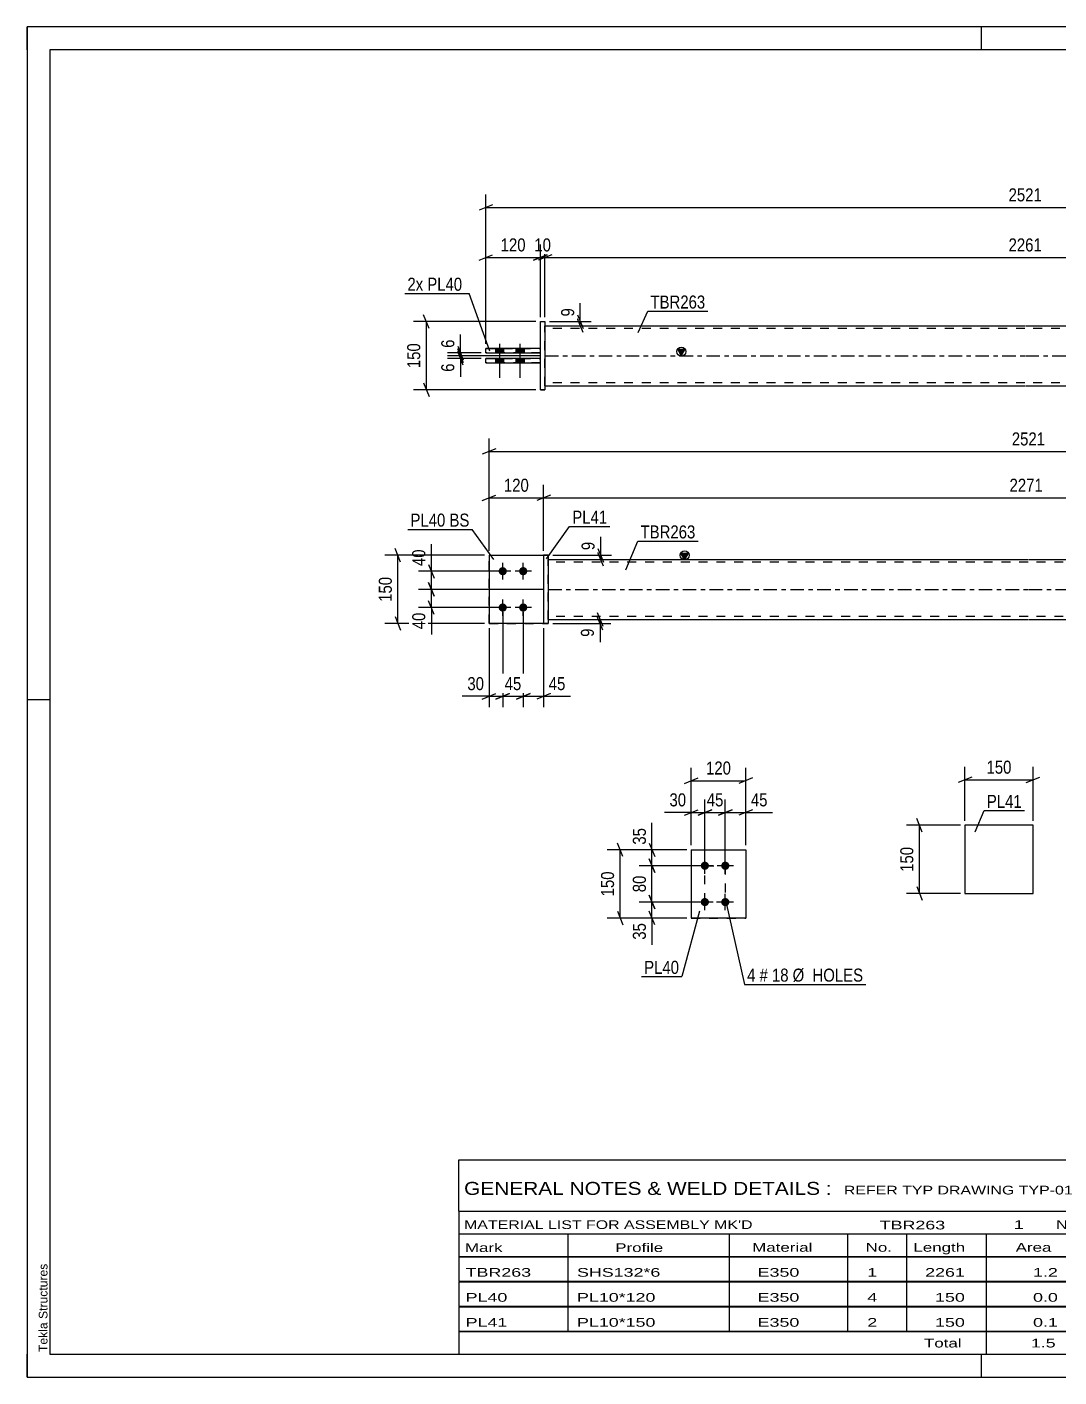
# Model space of a CAD drawing. Header units: millimetres. Extents: x 0 to 420, y 0 to 297.
# Drawn here: x 0 to 227, y 0 to 297 of the extents above; entities that cross this region are included whole.
import ezdxf

# ---------------------------------------------------------------- set-up
doc = ezdxf.new("R2010")
doc.units = ezdxf.units.MM
doc.linetypes.add('DXK_LINE_DOT2', pattern=[3.9198, 1.9599, -1.9599])
doc.linetypes.add('DXK_LINE_DOT3', pattern=[5.9187, 2.979, -0.9799, 0.9799, -0.9799])
doc.styles.add('Arial', font='ARIAL.TTF', dxfattribs={"height": 0.2})
doc.styles.add('Arial Narrow', font='ARIALN.TTF', dxfattribs={"height": 0.2})

# ---------------------------------------------------------------- blocks, each defined once
blk = doc.blocks.new('Unknown-581557876-1128')
at = {"color": 5, "linetype": 'Continuous'}
for p, q in [((420, 297), (0, 297)), ((0, 297), (0, 0)), ((0, 292), (0, 297)), ((210, 292), (210, 297)), ((415, 292), (5, 292)), ((5, 292), (5, 5)), ((5, 149), (0, 149)), ((0, 0), (0, 5)), ((5, 5), (415, 5)), ((210, 0), (210, 5)), ((0, 0), (420, 0))]:
    blk.add_line(p, q, dxfattribs=at)
at = {"color": 174, "linetype": 'Continuous', "style": 'Arial'}
blk.add_text('Tekla Structures', height=1.9102, rotation=90, dxfattribs=at).set_placement((4.5, 5.5))
blk = doc.blocks.new('Part-581557876-1422 - 1406')
at = {"color": 2, "linetype": 'Continuous'}
for p, q in [((146.12, 115.98), (158.12, 115.98)), ((146.12, 115.98), (146.12, 100.98)), ((158.12, 115.98), (158.12, 115.98)), ((158.12, 115.98), (158.12, 100.98)), ((158.12, 100.98), (146.12, 100.98)), ((146.12, 100.98), (146.12, 100.98))]:
    blk.add_line(p, q, dxfattribs=at)
at = {"color": 7, "linetype": 'DXK_LINE_DOT2'}
for p, q in [((146.12, 115.98), (158.12, 115.98)), ((158.12, 115.98), (158.12, 115.98)), ((146.12, 100.98), (158.12, 100.98))]:
    blk.add_line(p, q, dxfattribs=at)
blk = doc.blocks.new('Bolt-581557876-1455 - 1406')
at = {"linetype": 'Continuous'}
for points in [[(149.12, 113.38), (149.31, 113.36), (149.49, 113.3), (149.65, 113.21), (149.79, 113.08), (149.9, 112.93), (149.98, 112.76), (150.02, 112.58), (150.02, 112.39), (149.98, 112.2), (149.9, 112.03), (149.79, 111.88), (149.65, 111.75), (149.49, 111.66), (149.31, 111.6), (149.12, 111.58), (148.93, 111.6), (148.75, 111.66), (148.59, 111.75), (148.45, 111.88), (148.34, 112.03), (148.26, 112.2), (148.23, 112.39), (148.23, 112.58), (148.26, 112.76), (148.34, 112.93), (148.45, 113.08), (148.59, 113.21), (148.75, 113.3), (148.93, 113.36)], [(153.62, 113.38), (153.81, 113.36), (153.99, 113.3), (154.15, 113.21), (154.29, 113.08), (154.4, 112.93), (154.48, 112.76), (154.52, 112.58), (154.52, 112.39), (154.48, 112.2), (154.4, 112.03), (154.29, 111.88), (154.15, 111.75), (153.99, 111.66), (153.81, 111.6), (153.62, 111.58), (153.43, 111.6), (153.25, 111.66), (153.09, 111.75), (152.95, 111.88), (152.84, 112.03), (152.76, 112.2), (152.73, 112.39), (152.73, 112.58), (152.76, 112.76), (152.84, 112.93), (152.95, 113.08), (153.09, 113.21), (153.25, 113.3), (153.43, 113.36)], [(149.12, 105.38), (149.31, 105.36), (149.49, 105.3), (149.65, 105.21), (149.79, 105.08), (149.9, 104.93), (149.98, 104.76), (150.02, 104.58), (150.02, 104.39), (149.98, 104.2), (149.9, 104.03), (149.79, 103.88), (149.65, 103.75), (149.49, 103.66), (149.31, 103.6), (149.12, 103.58), (148.93, 103.6), (148.75, 103.66), (148.59, 103.75), (148.45, 103.88), (148.34, 104.03), (148.26, 104.2), (148.23, 104.39), (148.23, 104.58), (148.26, 104.76), (148.34, 104.93), (148.45, 105.08), (148.59, 105.21), (148.75, 105.3), (148.93, 105.36)], [(153.62, 105.38), (153.81, 105.36), (153.99, 105.3), (154.15, 105.21), (154.29, 105.08), (154.4, 104.93), (154.48, 104.76), (154.52, 104.58), (154.52, 104.39), (154.48, 104.2), (154.4, 104.03), (154.29, 103.88), (154.15, 103.75), (153.99, 103.66), (153.81, 103.6), (153.62, 103.58), (153.43, 103.6), (153.25, 103.66), (153.09, 103.75), (152.95, 103.88), (152.84, 104.03), (152.76, 104.2), (152.73, 104.39), (152.73, 104.58), (152.76, 104.76), (152.84, 104.93), (152.95, 105.08), (153.09, 105.21), (153.25, 105.3), (153.43, 105.36)]]:
    blk.add_hatch(color=1, dxfattribs=at).paths.add_polyline_path(points)
at = {"color": 1, "linetype": 'Continuous'}
for p, q in [((149.12, 110.68), (149.12, 114.28)), ((153.62, 110.68), (153.62, 114.28)), ((150.92, 112.48), (147.32, 112.48)), ((155.42, 112.48), (151.82, 112.48)), ((150.92, 104.48), (147.32, 104.48)), ((149.12, 102.68), (149.12, 106.28)), ((155.42, 104.48), (151.82, 104.48)), ((153.62, 102.68), (153.62, 106.28))]:
    blk.add_line(p, q, dxfattribs=at)
blk = doc.blocks.new('Part-581557876-1810 - 1802')
at = {"color": 2, "linetype": 'Continuous'}
for p, q in [((114.66, 180.78), (113.66, 180.78)), ((113.66, 180.78), (113.66, 165.78)), ((114.66, 180.78), (114.66, 180.78)), ((114.66, 180.78), (114.66, 165.78)), ((113.66, 165.78), (114.66, 165.78))]:
    blk.add_line(p, q, dxfattribs=at)
at = {"color": 7, "linetype": 'DXK_LINE_DOT2'}
for p, q in [((113.66, 180.78), (114.66, 180.78)), ((114.66, 165.78), (113.66, 165.78))]:
    blk.add_line(p, q, dxfattribs=at)
blk = doc.blocks.new('Part-581557876-1820 - 1802')
at = {"color": 2, "linetype": 'Continuous'}
for p, q in [((101.66, 180.78), (113.66, 180.78)), ((101.66, 180.78), (101.66, 165.78)), ((113.66, 165.78), (101.66, 165.78)), ((101.66, 165.78), (101.66, 165.78))]:
    blk.add_line(p, q, dxfattribs=at)
at = {"color": 7, "linetype": 'DXK_LINE_DOT2'}
for p, q in [((101.66, 180.78), (113.66, 180.78)), ((113.66, 180.78), (113.66, 180.78)), ((113.66, 180.78), (113.66, 165.78)), ((101.66, 165.78), (113.66, 165.78)), ((101.66, 165.78), (101.66, 165.78))]:
    blk.add_line(p, q, dxfattribs=at)
blk = doc.blocks.new('Bolt-581557876-1804 - 1802')
at = {"linetype": 'Continuous'}
for points in [[(104.66, 176.38), (104.47, 176.4), (104.29, 176.46), (104.13, 176.55), (103.99, 176.68), (103.88, 176.83), (103.8, 177), (103.76, 177.19), (103.76, 177.38), (103.8, 177.56), (103.88, 177.73), (103.99, 177.88), (104.13, 178.01), (104.29, 178.1), (104.47, 178.16), (104.66, 178.18), (104.84, 178.16), (105.02, 178.1), (105.19, 178.01), (105.33, 177.88), (105.44, 177.73), (105.51, 177.56), (105.55, 177.38), (105.55, 177.19), (105.51, 177), (105.44, 176.83), (105.33, 176.68), (105.19, 176.55), (105.02, 176.46), (104.84, 176.4)], [(109.16, 176.38), (108.97, 176.4), (108.79, 176.46), (108.63, 176.55), (108.49, 176.68), (108.38, 176.83), (108.3, 177), (108.26, 177.19), (108.26, 177.38), (108.3, 177.56), (108.38, 177.73), (108.49, 177.88), (108.63, 178.01), (108.79, 178.1), (108.97, 178.16), (109.16, 178.18), (109.34, 178.16), (109.52, 178.1), (109.69, 178.01), (109.83, 177.88), (109.94, 177.73), (110.01, 177.56), (110.05, 177.38), (110.05, 177.19), (110.01, 177), (109.94, 176.83), (109.83, 176.68), (109.69, 176.55), (109.52, 176.46), (109.34, 176.4)], [(104.66, 168.38), (104.47, 168.4), (104.29, 168.46), (104.13, 168.55), (103.99, 168.68), (103.88, 168.83), (103.8, 169), (103.76, 169.19), (103.76, 169.38), (103.8, 169.56), (103.88, 169.73), (103.99, 169.88), (104.13, 170.01), (104.29, 170.1), (104.47, 170.16), (104.66, 170.18), (104.84, 170.16), (105.02, 170.1), (105.19, 170.01), (105.33, 169.88), (105.44, 169.73), (105.51, 169.56), (105.55, 169.38), (105.55, 169.19), (105.51, 169), (105.44, 168.83), (105.33, 168.68), (105.19, 168.55), (105.02, 168.46), (104.84, 168.4)], [(109.16, 168.38), (108.97, 168.4), (108.79, 168.46), (108.63, 168.55), (108.49, 168.68), (108.38, 168.83), (108.3, 169), (108.26, 169.19), (108.26, 169.38), (108.3, 169.56), (108.38, 169.73), (108.49, 169.88), (108.63, 170.01), (108.79, 170.1), (108.97, 170.16), (109.16, 170.18), (109.34, 170.16), (109.52, 170.1), (109.69, 170.01), (109.83, 169.88), (109.94, 169.73), (110.01, 169.56), (110.05, 169.38), (110.05, 169.19), (110.01, 169), (109.94, 168.83), (109.83, 168.68), (109.69, 168.55), (109.52, 168.46), (109.34, 168.4)]]:
    blk.add_hatch(color=1, dxfattribs=at).paths.add_polyline_path(points)
at = {"color": 1, "linetype": 'Continuous'}
for p, q in [((104.66, 175.48), (104.66, 179.08)), ((109.16, 175.48), (109.16, 179.08)), ((106.46, 177.28), (102.86, 177.28)), ((110.96, 177.28), (107.36, 177.28)), ((104.66, 167.48), (104.66, 171.08)), ((109.16, 167.48), (109.16, 171.08)), ((106.46, 169.28), (102.86, 169.28)), ((110.96, 169.28), (107.36, 169.28))]:
    blk.add_line(p, q, dxfattribs=at)
blk = doc.blocks.new('Part-581557876-1815 - 1802')
at = {"color": 7, "linetype": 'DXK_LINE_DOT2'}
for p, q in [((101.66, 180.78), (113.66, 180.78)), ((101.66, 180.78), (113.66, 180.78)), ((101.66, 165.78), (101.66, 180.78)), ((113.66, 180.78), (113.66, 180.78)), ((113.66, 180.78), (113.66, 165.78)), ((101.66, 165.78), (113.66, 165.78)), ((113.66, 165.78), (101.66, 165.78)), ((101.66, 165.78), (101.66, 165.78))]:
    blk.add_line(p, q, dxfattribs=at)
blk = doc.blocks.new('Part-581557876-1825 - 1802')
at = {"linetype": 'Continuous'}
blk.add_hatch(color=2, dxfattribs=at).paths.add_polyline_path([(144.66, 179.88), (143.86, 181.28), (145.46, 181.28)])
at = {"color": 2, "linetype": 'Continuous'}
for p, q in [((144.66, 179.88), (143.86, 181.28)), ((143.86, 181.28), (145.46, 181.28)), ((145.46, 181.28), (144.66, 179.88)), ((114.66, 179.88), (220.26, 179.88)), ((220.36, 179.88), (325.96, 179.88)), ((114.66, 166.68), (220.26, 166.68)), ((220.36, 166.68), (325.96, 166.68))]:
    blk.add_line(p, q, dxfattribs=at)
at = {"color": 7, "linetype": 'DXK_LINE_DOT2'}
for p, q in [((114.66, 166.68), (114.66, 179.88)), ((220.26, 179.28), (114.66, 179.28)), ((325.96, 179.28), (220.36, 179.28)), ((325.96, 166.68), (325.96, 179.88)), ((220.26, 167.28), (114.66, 167.28)), ((325.96, 167.28), (220.36, 167.28))]:
    blk.add_line(p, q, dxfattribs=at)
at = {"color": 7, "linetype": 'DXK_LINE_DOT3'}
for p, q in [((114.66, 173.28), (220.26, 173.28)), ((220.36, 173.28), (325.96, 173.28))]:
    blk.add_line(p, q, dxfattribs=at)
at = {"color": 2, "linetype": 'Continuous'}
blk.add_circle((144.66, 180.78), 1, dxfattribs=at)
blk = doc.blocks.new('Bolt-581557876-2166 - 2164')
at = {"linetype": 'Continuous'}
for points in [[(103.04, 225.29), (104.84, 225.29), (104.84, 226.29), (103.04, 226.29)], [(103.04, 225.29), (104.84, 225.29), (104.84, 226.29), (103.04, 226.29)], [(107.54, 225.29), (109.34, 225.29), (109.34, 226.29), (107.54, 226.29)], [(107.54, 225.29), (109.34, 225.29), (109.34, 226.29), (107.54, 226.29)], [(103.04, 223.09), (104.84, 223.09), (104.84, 224.09), (103.04, 224.09)], [(103.04, 223.09), (104.84, 223.09), (104.84, 224.09), (103.04, 224.09)], [(107.54, 223.09), (109.34, 223.09), (109.34, 224.09), (107.54, 224.09)], [(107.54, 223.09), (109.34, 223.09), (109.34, 224.09), (107.54, 224.09)]]:
    blk.add_hatch(color=1, dxfattribs=at).paths.add_polyline_path(points)
at = {"color": 1, "linetype": 'Continuous'}
for p, q in [((103.04, 226.29), (103.04, 225.29)), ((103.04, 226.29), (103.04, 225.29)), ((103.94, 227.29), (103.94, 219.79)), ((103.94, 227.29), (103.94, 219.79)), ((104.84, 226.29), (104.84, 225.29)), ((104.84, 226.29), (104.84, 225.29)), ((107.54, 226.29), (107.54, 225.29)), ((107.54, 226.29), (107.54, 225.29)), ((108.44, 227.29), (108.44, 219.79)), ((108.44, 227.29), (108.44, 219.79)), ((109.34, 226.29), (109.34, 225.29)), ((109.34, 226.29), (109.34, 225.29)), ((103.04, 224.09), (103.04, 223.09)), ((103.04, 224.09), (103.04, 223.09)), ((104.84, 224.09), (104.84, 223.09)), ((104.84, 224.09), (104.84, 223.09)), ((107.54, 224.09), (107.54, 223.09)), ((107.54, 224.09), (107.54, 223.09)), ((109.34, 224.09), (109.34, 223.09)), ((109.34, 224.09), (109.34, 223.09))]:
    blk.add_line(p, q, dxfattribs=at)
blk = doc.blocks.new('Part-581557876-2168 - 2164')
at = {"color": 2, "linetype": 'Continuous'}
for p, q in [((112.94, 232.19), (113.94, 232.19)), ((112.94, 217.19), (112.94, 232.19)), ((113.94, 232.19), (113.94, 232.19)), ((113.94, 232.19), (113.94, 217.19)), ((113.94, 217.19), (112.94, 217.19)), ((112.94, 217.19), (112.94, 217.19))]:
    blk.add_line(p, q, dxfattribs=at)
at = {"color": 7, "linetype": 'DXK_LINE_DOT2'}
for p, q in [((112.94, 232.19), (113.94, 232.19)), ((112.94, 217.19), (113.94, 217.19)), ((112.94, 217.19), (112.94, 217.19))]:
    blk.add_line(p, q, dxfattribs=at)
blk = doc.blocks.new('Part-581557876-2173 - 2164')
at = {"color": 2, "linetype": 'Continuous'}
for p, q in [((112.94, 226.29), (100.94, 226.29)), ((100.94, 225.29), (100.94, 226.29)), ((112.94, 225.29), (112.94, 226.29)), ((100.94, 225.29), (112.94, 225.29)), ((100.94, 225.29), (100.94, 225.29))]:
    blk.add_line(p, q, dxfattribs=at)
at = {"color": 7, "linetype": 'DXK_LINE_DOT2'}
for p, q in [((100.94, 226.29), (112.94, 226.29)), ((112.94, 225.29), (100.94, 225.29))]:
    blk.add_line(p, q, dxfattribs=at)
blk = doc.blocks.new('Part-581557876-2178 - 2164')
at = {"color": 2, "linetype": 'Continuous'}
for p, q in [((112.94, 224.09), (100.94, 224.09)), ((100.94, 223.09), (100.94, 224.09)), ((100.94, 223.09), (112.94, 223.09)), ((100.94, 223.09), (100.94, 223.09)), ((112.94, 223.09), (112.94, 224.09))]:
    blk.add_line(p, q, dxfattribs=at)
at = {"color": 7, "linetype": 'DXK_LINE_DOT2'}
for p, q in [((100.94, 224.09), (112.94, 224.09)), ((112.94, 223.09), (100.94, 223.09))]:
    blk.add_line(p, q, dxfattribs=at)
blk = doc.blocks.new('Part-581557876-2198 - 2164')
at = {"linetype": 'Continuous'}
blk.add_hatch(color=2, dxfattribs=at).paths.add_polyline_path([(143.94, 224.69), (143.14, 226.09), (144.74, 226.09)])
at = {"color": 2, "linetype": 'Continuous'}
for p, q in [((113.94, 231.29), (219.54, 231.29)), ((219.64, 231.29), (325.24, 231.29)), ((143.94, 224.69), (143.14, 226.09)), ((143.14, 226.09), (144.74, 226.09)), ((144.74, 226.09), (143.94, 224.69)), ((113.94, 218.09), (219.54, 218.09)), ((219.64, 218.09), (325.24, 218.09))]:
    blk.add_line(p, q, dxfattribs=at)
at = {"color": 7, "linetype": 'DXK_LINE_DOT2'}
for p, q in [((113.94, 218.09), (113.94, 231.29)), ((219.54, 230.69), (113.94, 230.69)), ((325.24, 230.69), (219.64, 230.69)), ((325.24, 231.29), (325.24, 218.09)), ((219.54, 218.69), (113.94, 218.69)), ((325.24, 218.69), (219.64, 218.69))]:
    blk.add_line(p, q, dxfattribs=at)
at = {"color": 7, "linetype": 'DXK_LINE_DOT3'}
for p, q in [((113.94, 224.69), (219.54, 224.69)), ((219.64, 224.69), (325.24, 224.69))]:
    blk.add_line(p, q, dxfattribs=at)
at = {"color": 2, "linetype": 'Continuous'}
blk.add_circle((143.94, 225.59), 1, dxfattribs=at)
blk = doc.blocks.new('Part-581557876-1381 - 1365')
at = {"color": 2, "linetype": 'Continuous'}
for p, q in [((221.33, 121.38), (206.33, 121.38)), ((206.33, 121.38), (206.33, 106.38)), ((221.33, 106.38), (221.33, 121.38)), ((206.33, 106.38), (221.33, 106.38))]:
    blk.add_line(p, q, dxfattribs=at)
blk = doc.blocks.new('Rectangle-581557876-1570 - 1406')
at = {"color": 1, "linetype": 'DXK_LINE_DOT2'}
blk.add_lwpolyline([(149.12, 112.48), (153.62, 112.48), (153.62, 104.48), (149.12, 104.48), (149.12, 112.48)], close=True, dxfattribs=at)
blk = doc.blocks.new('StraightDimension-581557876-1457 - 1406')
at = {"color": 7, "linetype": 'Continuous'}
for p, q in [((146.12, 116.98), (146.12, 134.04)), ((158.12, 116.98), (158.12, 134.04)), ((144.62, 130.59), (147.62, 131.79)), ((146.12, 131.19), (158.12, 131.19)), ((159.62, 131.79), (156.62, 130.59))]:
    blk.add_line(p, q, dxfattribs=at)
at = {"color": 0}
blk.add_wipeout([(155.46, 131.94), (155.46, 136.14), (148.78, 136.14), (148.78, 131.94)], dxfattribs=at)
at = {"color": 3, "style": 'Arial Narrow'}
blk.add_text('120', height=2.863, dxfattribs=at).set_placement((149.38, 132.54))
blk = doc.blocks.new('StraightDimension-581557876-1493 - 1406')
at = {"color": 7, "linetype": 'Continuous'}
for p, q in [((147.62, 123.59), (150.62, 124.79)), ((149.12, 113.48), (149.12, 127.04)), ((155.12, 124.79), (152.12, 123.59)), ((153.62, 113.48), (153.62, 127.04)), ((149.12, 124.19), (153.62, 124.19))]:
    blk.add_line(p, q, dxfattribs=at)
at = {"color": 0}
blk.add_wipeout([(153.8, 124.94), (153.8, 129.14), (148.94, 129.14), (148.94, 124.94)], dxfattribs=at)
at = {"color": 3, "style": 'Arial Narrow'}
blk.add_text('45', height=2.863, dxfattribs=at).set_placement((149.54, 125.54))
blk = doc.blocks.new('StraightDimension-581557876-1477 - 1406')
at = {"color": 7, "linetype": 'Continuous'}
for p, q in [((152.12, 123.59), (155.12, 124.79)), ((153.62, 113.48), (153.62, 127.04)), ((159.62, 124.79), (156.62, 123.59)), ((158.12, 116.98), (158.12, 127.04)), ((153.62, 124.19), (158.12, 124.19))]:
    blk.add_line(p, q, dxfattribs=at)
at = {"color": 0}
blk.add_wipeout([(163.5, 124.94), (163.5, 129.14), (158.65, 129.14), (158.65, 124.94)], dxfattribs=at)
at = {"color": 7, "linetype": 'Continuous'}
blk.add_line((158.12, 124.19), (164.03, 124.19), dxfattribs=at)
blk.add_line((158.12, 124.19), (164.03, 124.19), dxfattribs=at)
at = {"color": 3, "style": 'Arial Narrow'}
blk.add_text('45', height=2.863, dxfattribs=at).set_placement((159.25, 125.54))
blk = doc.blocks.new('StraightDimension-581557876-1503 - 1406')
at = {"color": 7, "linetype": 'Continuous'}
for p, q in [((144.62, 123.59), (147.62, 124.79)), ((146.12, 116.98), (146.12, 127.04)), ((150.62, 124.79), (147.62, 123.59)), ((149.12, 113.48), (149.12, 127.04)), ((146.12, 124.19), (149.12, 124.19))]:
    blk.add_line(p, q, dxfattribs=at)
at = {"color": 0}
blk.add_wipeout([(145.6, 124.94), (145.6, 129.14), (140.74, 129.14), (140.74, 124.94)], dxfattribs=at)
at = {"color": 7, "linetype": 'Continuous'}
blk.add_line((146.12, 124.19), (140.21, 124.19), dxfattribs=at)
blk.add_line((146.12, 124.19), (140.21, 124.19), dxfattribs=at)
at = {"color": 3, "style": 'Arial Narrow'}
blk.add_text('30', height=2.863, dxfattribs=at).set_placement((141.34, 125.54))
blk = doc.blocks.new('StraightDimension-581557876-1517 - 1406')
at = {"color": 7, "linetype": 'Continuous'}
for p, q in [((145.12, 115.98), (127.64, 115.98)), ((131.09, 114.48), (129.89, 117.48)), ((130.49, 100.98), (130.49, 115.98)), ((145.12, 100.98), (127.64, 100.98)), ((129.89, 102.48), (131.09, 99.48))]:
    blk.add_line(p, q, dxfattribs=at)
at = {"color": 0}
blk.add_wipeout([(129.74, 111.82), (125.54, 111.82), (125.54, 105.14), (129.74, 105.14)], dxfattribs=at)
at = {"color": 3, "style": 'Arial Narrow'}
blk.add_text('150', height=2.863, rotation=90.0002, dxfattribs=at).set_placement((129.14, 105.74))
blk = doc.blocks.new('StraightDimension-581557876-1534 - 1406')
at = {"color": 7, "linetype": 'Continuous'}
for p, q in [((145.12, 115.98), (134.64, 115.98)), ((136.89, 117.48), (138.09, 114.48)), ((137.49, 112.48), (137.49, 115.98)), ((138.09, 110.98), (136.89, 113.98)), ((148.12, 112.48), (134.64, 112.48))]:
    blk.add_line(p, q, dxfattribs=at)
at = {"color": 0}
blk.add_wipeout([(136.74, 121.36), (132.54, 121.36), (132.54, 116.51), (136.74, 116.51)], dxfattribs=at)
at = {"color": 7, "linetype": 'Continuous'}
blk.add_line((137.49, 115.98), (137.49, 121.89), dxfattribs=at)
blk.add_line((137.49, 115.98), (137.49, 121.89), dxfattribs=at)
at = {"color": 3, "style": 'Arial Narrow'}
blk.add_text('35', height=2.863, rotation=90.0002, dxfattribs=at).set_placement((136.14, 117.11))
blk = doc.blocks.new('StraightDimension-581557876-1547 - 1406')
at = {"color": 7, "linetype": 'Continuous'}
for p, q in [((136.89, 113.98), (138.09, 110.98)), ((148.12, 112.48), (134.64, 112.48)), ((137.49, 104.48), (137.49, 112.48)), ((148.12, 104.48), (134.64, 104.48)), ((138.09, 102.98), (136.89, 105.98))]:
    blk.add_line(p, q, dxfattribs=at)
at = {"color": 0}
blk.add_wipeout([(136.74, 110.91), (132.54, 110.91), (132.54, 106.05), (136.74, 106.05)], dxfattribs=at)
at = {"color": 3, "style": 'Arial Narrow'}
blk.add_text('80', height=2.863, rotation=90.0002, dxfattribs=at).set_placement((136.14, 106.65))
blk = doc.blocks.new('StraightDimension-581557876-1557 - 1406')
at = {"color": 7, "linetype": 'Continuous'}
for p, q in [((148.12, 104.48), (134.64, 104.48)), ((136.89, 105.98), (138.09, 102.98)), ((137.49, 100.98), (137.49, 104.48)), ((145.12, 100.98), (134.64, 100.98)), ((138.09, 99.48), (136.89, 102.48))]:
    blk.add_line(p, q, dxfattribs=at)
at = {"color": 0}
blk.add_wipeout([(136.74, 100.46), (132.54, 100.46), (132.54, 95.6), (136.74, 95.6)], dxfattribs=at)
at = {"color": 7, "linetype": 'Continuous'}
blk.add_line((137.49, 100.98), (137.49, 95.08), dxfattribs=at)
blk.add_line((137.49, 100.98), (137.49, 95.08), dxfattribs=at)
at = {"color": 3, "style": 'Arial Narrow'}
blk.add_text('35', height=2.863, rotation=90.0002, dxfattribs=at).set_placement((136.14, 96.2))
blk = doc.blocks.new('StraightDimension-581557876-2012 - 1802')
at = {"color": 7, "linetype": 'Continuous'}
for p, q in [((88.36, 178.78), (89.56, 175.78)), ((103.66, 177.28), (86.11, 177.28)), ((88.96, 173.28), (88.96, 177.28)), ((113.66, 173.28), (86.11, 173.28)), ((89.56, 171.78), (88.36, 174.78))]:
    blk.add_line(p, q, dxfattribs=at)
at = {"color": 0}
blk.add_wipeout([(88.21, 182.66), (84.01, 182.66), (84.01, 177.81), (88.21, 177.81)], dxfattribs=at)
at = {"color": 7, "linetype": 'Continuous'}
blk.add_line((88.96, 177.28), (88.96, 183.19), dxfattribs=at)
blk.add_line((88.96, 177.28), (88.96, 183.19), dxfattribs=at)
at = {"color": 3, "style": 'Arial Narrow'}
blk.add_text('40', height=2.863, rotation=90.0002, dxfattribs=at).set_placement((87.61, 178.41))
blk = doc.blocks.new('StraightDimension-581557876-1949 - 1802')
at = {"color": 7, "linetype": 'Continuous'}
for p, q in [((82.2, 179.28), (81, 182.28)), ((100.66, 180.78), (78.75, 180.78)), ((81.6, 165.78), (81.6, 180.78)), ((81, 167.28), (82.2, 164.28)), ((100.66, 165.78), (78.75, 165.78))]:
    blk.add_line(p, q, dxfattribs=at)
at = {"color": 0}
blk.add_wipeout([(80.85, 176.62), (76.65, 176.62), (76.65, 169.94), (80.85, 169.94)], dxfattribs=at)
at = {"color": 3, "style": 'Arial Narrow'}
blk.add_text('150', height=2.863, rotation=90.0002, dxfattribs=at).set_placement((80.25, 170.54))
blk = doc.blocks.new('StraightDimension-581557876-2120 - 1802')
at = {"color": 7, "linetype": 'Continuous'}
for p, q in [((101.66, 181.78), (101.66, 206.44)), ((338.96, 181.78), (338.96, 206.44)), ((103.16, 204.19), (100.16, 202.99)), ((101.66, 203.59), (338.96, 203.59)), ((337.46, 202.99), (340.46, 204.19))]:
    blk.add_line(p, q, dxfattribs=at)
at = {"color": 0}
blk.add_wipeout([(224.56, 204.34), (224.56, 208.54), (216.05, 208.54), (216.05, 204.34)], dxfattribs=at)
at = {"color": 3, "style": 'Arial Narrow'}
blk.add_text('2521', height=2.863, dxfattribs=at).set_placement((216.65, 204.94))
blk = doc.blocks.new('StraightDimension-581557876-2068 - 1802')
at = {"color": 7, "linetype": 'Continuous'}
for p, q in [((104.66, 168.28), (104.66, 147.36)), ((101.66, 164.78), (101.66, 147.36)), ((100.16, 149.16), (103.16, 150.36)), ((101.66, 149.76), (104.66, 149.76)), ((106.16, 150.36), (103.16, 149.16))]:
    blk.add_line(p, q, dxfattribs=at)
at = {"color": 0}
blk.add_wipeout([(101.13, 150.51), (101.13, 154.71), (96.28, 154.71), (96.28, 150.51)], dxfattribs=at)
at = {"color": 7, "linetype": 'Continuous'}
blk.add_line((101.66, 149.76), (95.75, 149.76), dxfattribs=at)
blk.add_line((101.66, 149.76), (95.75, 149.76), dxfattribs=at)
at = {"color": 3, "style": 'Arial Narrow'}
blk.add_text('30', height=2.863, dxfattribs=at).set_placement((96.88, 151.11))
blk = doc.blocks.new('StraightDimension-581557876-2085 - 1802')
at = {"color": 7, "linetype": 'Continuous'}
for p, q in [((109.16, 168.28), (109.16, 147.36)), ((113.66, 164.78), (113.66, 147.36)), ((107.66, 149.16), (110.66, 150.36)), ((109.16, 149.76), (113.66, 149.76)), ((115.16, 150.36), (112.16, 149.16))]:
    blk.add_line(p, q, dxfattribs=at)
at = {"color": 0}
blk.add_wipeout([(119.04, 150.51), (119.04, 154.71), (114.18, 154.71), (114.18, 150.51)], dxfattribs=at)
at = {"color": 7, "linetype": 'Continuous'}
blk.add_line((113.66, 149.76), (119.56, 149.76), dxfattribs=at)
blk.add_line((113.66, 149.76), (119.56, 149.76), dxfattribs=at)
at = {"color": 3, "style": 'Arial Narrow'}
blk.add_text('45', height=2.863, dxfattribs=at).set_placement((114.78, 151.11))
blk = doc.blocks.new('StraightDimension-581557876-1872 - 1802')
at = {"color": 7, "linetype": 'Continuous'}
for p, q in [((113.66, 181.78), (113.66, 196.26)), ((325.96, 181.78), (325.96, 196.26)), ((115.16, 194.01), (112.16, 192.81)), ((113.66, 193.41), (325.96, 193.41)), ((324.46, 192.81), (327.46, 194.01))]:
    blk.add_line(p, q, dxfattribs=at)
at = {"color": 0}
blk.add_wipeout([(224.06, 194.16), (224.06, 198.36), (215.55, 198.36), (215.55, 194.16)], dxfattribs=at)
at = {"color": 3, "style": 'Arial Narrow'}
blk.add_text('2271', height=2.863, dxfattribs=at).set_placement((216.15, 194.76))
blk = doc.blocks.new('StraightDimension-581557876-1883 - 1802')
at = {"color": 7, "linetype": 'Continuous'}
for p, q in [((101.66, 181.78), (101.66, 196.26)), ((113.66, 181.78), (113.66, 196.26)), ((100.16, 192.81), (103.16, 194.01)), ((101.66, 193.41), (113.66, 193.41)), ((115.16, 194.01), (112.16, 192.81))]:
    blk.add_line(p, q, dxfattribs=at)
at = {"color": 0}
blk.add_wipeout([(111, 194.16), (111, 198.36), (104.32, 198.36), (104.32, 194.16)], dxfattribs=at)
at = {"color": 3, "style": 'Arial Narrow'}
blk.add_text('120', height=2.863, dxfattribs=at).set_placement((104.92, 194.76))
blk = doc.blocks.new('StraightDimension-581557876-2025 - 1802')
at = {"color": 7, "linetype": 'Continuous'}
for p, q in [((113.66, 173.28), (86.11, 173.28)), ((88.36, 174.78), (89.56, 171.78)), ((88.96, 169.28), (88.96, 173.28)), ((89.56, 167.78), (88.36, 170.78)), ((103.66, 169.28), (86.11, 169.28))]:
    blk.add_line(p, q, dxfattribs=at)
at = {"color": 0}
blk.add_wipeout([(88.21, 168.76), (84.01, 168.76), (84.01, 163.9), (88.21, 163.9)], dxfattribs=at)
at = {"color": 7, "linetype": 'Continuous'}
blk.add_line((88.96, 169.28), (88.96, 163.38), dxfattribs=at)
blk.add_line((88.96, 169.28), (88.96, 163.38), dxfattribs=at)
at = {"color": 3, "style": 'Arial Narrow'}
blk.add_text('40', height=2.863, rotation=90.0002, dxfattribs=at).set_placement((87.61, 164.5))
blk = doc.blocks.new('StraightDimension-581557876-2039 - 1802')
at = {"color": 7, "linetype": 'Continuous'}
for p, q in [((125.61, 182.28), (126.81, 179.28)), ((126.81, 178.38), (125.61, 181.38)), ((115.66, 180.78), (128.61, 180.78)), ((115.66, 179.88), (128.61, 179.88)), ((126.21, 179.88), (126.21, 180.78))]:
    blk.add_line(p, q, dxfattribs=at)
at = {"color": 0}
blk.add_wipeout([(125.46, 184.34), (121.26, 184.34), (121.26, 181.31), (125.46, 181.31)], dxfattribs=at)
at = {"color": 7, "linetype": 'Continuous'}
blk.add_line((126.21, 180.78), (126.21, 184.86), dxfattribs=at)
blk.add_line((126.21, 180.78), (126.21, 184.86), dxfattribs=at)
at = {"color": 3, "style": 'Arial Narrow'}
blk.add_text('9', height=2.86, rotation=90.0002, dxfattribs=at).set_placement((124.86, 181.91))
blk = doc.blocks.new('StraightDimension-581557876-2048 - 1802')
at = {"color": 7, "linetype": 'Continuous'}
for p, q in [((115.66, 166.68), (128.46, 166.68)), ((125.46, 168.18), (126.66, 165.18)), ((126.66, 164.28), (125.46, 167.28)), ((126.06, 165.78), (126.06, 166.68)), ((115.66, 165.78), (128.46, 165.78))]:
    blk.add_line(p, q, dxfattribs=at)
at = {"color": 0}
blk.add_wipeout([(125.31, 165.26), (121.11, 165.26), (121.11, 162.23), (125.31, 162.23)], dxfattribs=at)
at = {"color": 7, "linetype": 'Continuous'}
blk.add_line((126.06, 165.78), (126.06, 161.7), dxfattribs=at)
blk.add_line((126.06, 165.78), (126.06, 161.7), dxfattribs=at)
at = {"color": 3, "style": 'Arial Narrow'}
blk.add_text('9', height=2.86, rotation=90.0002, dxfattribs=at).set_placement((124.71, 162.83))
blk = doc.blocks.new('StraightDimension-581557876-2078 - 1802')
at = {"color": 7, "linetype": 'Continuous'}
for p, q in [((104.66, 168.28), (104.66, 147.36)), ((109.16, 168.28), (109.16, 147.36)), ((103.16, 149.16), (106.16, 150.36)), ((104.66, 149.76), (109.16, 149.76)), ((110.66, 150.36), (107.66, 149.16))]:
    blk.add_line(p, q, dxfattribs=at)
at = {"color": 0}
blk.add_wipeout([(109.34, 150.51), (109.34, 154.71), (104.48, 154.71), (104.48, 150.51)], dxfattribs=at)
at = {"color": 3, "style": 'Arial Narrow'}
blk.add_text('45', height=2.863, dxfattribs=at).set_placement((105.08, 151.11))
blk = doc.blocks.new('StraightDimension-581557876-2232 - 2164')
at = {"color": 7, "linetype": 'Continuous'}
for p, q in [((115.44, 246.88), (112.44, 245.68)), ((113.94, 233.19), (113.94, 249.13)), ((323.74, 245.68), (326.74, 246.88)), ((325.24, 233.19), (325.24, 249.13)), ((113.94, 246.28), (325.24, 246.28))]:
    blk.add_line(p, q, dxfattribs=at)
at = {"color": 0}
blk.add_wipeout([(223.85, 247.03), (223.85, 251.23), (215.34, 251.23), (215.34, 247.03)], dxfattribs=at)
at = {"color": 3, "style": 'Arial Narrow'}
blk.add_text('2261', height=2.863, dxfattribs=at).set_placement((215.94, 247.63))
blk = doc.blocks.new('StraightDimension-581557876-2201 - 2164')
at = {"color": 7, "linetype": 'Continuous'}
for p, q in [((100.94, 227.29), (100.94, 260.14)), ((338.24, 227.29), (338.24, 260.14)), ((102.44, 257.89), (99.44, 256.69)), ((100.94, 257.29), (338.24, 257.29)), ((336.74, 256.69), (339.74, 257.89))]:
    blk.add_line(p, q, dxfattribs=at)
at = {"color": 0}
blk.add_wipeout([(223.85, 258.04), (223.85, 262.24), (215.34, 262.24), (215.34, 258.04)], dxfattribs=at)
at = {"color": 3, "style": 'Arial Narrow'}
blk.add_text('2521', height=2.863, dxfattribs=at).set_placement((215.94, 258.64))
blk = doc.blocks.new('StraightDimension-581557876-2212 - 2164')
at = {"color": 7, "linetype": 'Continuous'}
for p, q in [((111.44, 245.68), (114.44, 246.88)), ((115.44, 246.88), (112.44, 245.68)), ((112.94, 233.19), (112.94, 249.13)), ((113.94, 233.19), (113.94, 249.13)), ((112.94, 246.28), (113.94, 246.28))]:
    blk.add_line(p, q, dxfattribs=at)
at = {"color": 0}
blk.add_wipeout([(115.87, 247.03), (115.87, 251.23), (111.01, 251.23), (111.01, 247.03)], dxfattribs=at)
at = {"color": 3, "style": 'Arial Narrow'}
blk.add_text('10', height=2.863, dxfattribs=at).set_placement((111.61, 247.63))
blk = doc.blocks.new('StraightDimension-581557876-2222 - 2164')
at = {"color": 7, "linetype": 'Continuous'}
for p, q in [((99.44, 245.68), (102.44, 246.88)), ((100.94, 227.29), (100.94, 249.13)), ((114.44, 246.88), (111.44, 245.68)), ((112.94, 233.19), (112.94, 249.13)), ((100.94, 246.28), (112.94, 246.28))]:
    blk.add_line(p, q, dxfattribs=at)
at = {"color": 0}
blk.add_wipeout([(110.28, 247.03), (110.28, 251.23), (103.6, 251.23), (103.6, 247.03)], dxfattribs=at)
at = {"color": 3, "style": 'Arial Narrow'}
blk.add_text('120', height=2.863, dxfattribs=at).set_placement((104.2, 247.63))
blk = doc.blocks.new('StraightDimension-581557876-2263 - 2164')
at = {"color": 7, "linetype": 'Continuous'}
for p, q in [((111.94, 232.19), (85, 232.19)), ((88.45, 230.69), (87.25, 233.69)), ((87.85, 217.19), (87.85, 232.19)), ((111.94, 217.19), (85, 217.19)), ((87.25, 218.69), (88.45, 215.69))]:
    blk.add_line(p, q, dxfattribs=at)
at = {"color": 0}
blk.add_wipeout([(87.1, 228.03), (82.9, 228.03), (82.9, 221.35), (87.1, 221.35)], dxfattribs=at)
at = {"color": 3, "style": 'Arial Narrow'}
blk.add_text('150', height=2.863, rotation=90.0002, dxfattribs=at).set_placement((86.5, 221.95))
blk = doc.blocks.new('StraightDimension-581557876-2277 - 2164')
at = {"color": 7, "linetype": 'Continuous'}
for p, q in [((114.94, 232.19), (124.12, 232.19)), ((121.12, 233.69), (122.32, 230.69)), ((122.32, 229.79), (121.12, 232.79)), ((121.72, 231.29), (121.72, 232.19)), ((114.94, 231.29), (124.12, 231.29))]:
    blk.add_line(p, q, dxfattribs=at)
at = {"color": 0}
blk.add_wipeout([(120.97, 235.74), (116.77, 235.74), (116.77, 232.71), (120.97, 232.71)], dxfattribs=at)
at = {"color": 7, "linetype": 'Continuous'}
blk.add_line((121.72, 232.19), (121.72, 236.27), dxfattribs=at)
blk.add_line((121.72, 232.19), (121.72, 236.27), dxfattribs=at)
at = {"color": 3, "style": 'Arial Narrow'}
blk.add_text('9', height=2.86, rotation=90.0002, dxfattribs=at).set_placement((120.37, 233.31))
blk = doc.blocks.new('StraightDimension-581557876-2288 - 2164')
at = {"color": 7, "linetype": 'Continuous'}
for p, q in [((94.75, 226.19), (95.95, 223.19)), ((112.94, 224.69), (92.5, 224.69)), ((99.94, 224.09), (92.5, 224.09)), ((95.95, 222.59), (94.75, 225.59)), ((95.35, 224.09), (95.35, 224.69))]:
    blk.add_line(p, q, dxfattribs=at)
at = {"color": 0}
blk.add_wipeout([(94.6, 223.56), (90.4, 223.56), (90.4, 220.54), (94.6, 220.54)], dxfattribs=at)
at = {"color": 7, "linetype": 'Continuous'}
blk.add_line((95.35, 224.09), (95.35, 220.01), dxfattribs=at)
blk.add_line((95.35, 224.09), (95.35, 220.01), dxfattribs=at)
at = {"color": 3, "style": 'Arial Narrow'}
blk.add_text('6', height=2.86, rotation=90.0002, dxfattribs=at).set_placement((94, 221.14))
blk = doc.blocks.new('StraightDimension-581557876-2304 - 2164')
at = {"color": 7, "linetype": 'Continuous'}
for p, q in [((94.75, 226.79), (95.95, 223.79)), ((95.95, 223.19), (94.75, 226.19)), ((99.94, 225.29), (92.5, 225.29)), ((112.94, 224.69), (92.5, 224.69)), ((95.35, 224.69), (95.35, 225.29))]:
    blk.add_line(p, q, dxfattribs=at)
at = {"color": 0}
blk.add_wipeout([(94.6, 228.84), (90.4, 228.84), (90.4, 225.81), (94.6, 225.81)], dxfattribs=at)
at = {"color": 7, "linetype": 'Continuous'}
blk.add_line((95.35, 225.29), (95.35, 229.37), dxfattribs=at)
blk.add_line((95.35, 225.29), (95.35, 229.37), dxfattribs=at)
at = {"color": 3, "style": 'Arial Narrow'}
blk.add_text('6', height=2.86, rotation=90.0002, dxfattribs=at).set_placement((94, 226.41))
blk = doc.blocks.new('StraightDimension-581557876-1393 - 1365')
at = {"color": 7, "linetype": 'Continuous'}
for p, q in [((206.33, 122.38), (206.33, 134.23)), ((221.33, 122.38), (221.33, 134.23)), ((207.83, 131.98), (204.83, 130.78)), ((206.33, 131.38), (221.33, 131.38)), ((219.83, 130.78), (222.83, 131.98))]:
    blk.add_line(p, q, dxfattribs=at)
at = {"color": 0}
blk.add_wipeout([(217.17, 132.13), (217.17, 136.33), (210.49, 136.33), (210.49, 132.13)], dxfattribs=at)
at = {"color": 3, "style": 'Arial Narrow'}
blk.add_text('150', height=2.863, dxfattribs=at).set_placement((211.09, 132.73))
blk = doc.blocks.new('StraightDimension-581557876-1383 - 1365')
at = {"color": 7, "linetype": 'Continuous'}
for p, q in [((196.93, 119.88), (195.73, 122.88)), ((205.33, 121.38), (193.48, 121.38)), ((196.33, 106.38), (196.33, 121.38)), ((195.73, 107.88), (196.93, 104.88)), ((205.33, 106.38), (193.48, 106.38))]:
    blk.add_line(p, q, dxfattribs=at)
at = {"color": 0}
blk.add_wipeout([(195.58, 117.22), (191.38, 117.22), (191.38, 110.54), (195.58, 110.54)], dxfattribs=at)
at = {"color": 3, "style": 'Arial Narrow'}
blk.add_text('150', height=2.863, rotation=90.0002, dxfattribs=at).set_placement((194.98, 111.14))
blk = doc.blocks.new('Unknown-581557876-3949')
at = {"color": 7, "linetype": 'Continuous'}
for p, q in [((95, 47.75), (255, 47.75)), ((95, 36.5), (95, 47.75)), ((255, 47.75), (255, 36.5)), ((95, 36.5), (255, 36.5)), ((95, 36.5), (95, 31.5)), ((255, 36.5), (255, 31.5)), ((95, 31.5), (255, 31.5)), ((95, 31.5), (95, 26.5)), ((119, 31.5), (119, 26.5)), ((154.5, 31.5), (154.5, 26.5)), ((180.5, 31.5), (180.5, 26.5)), ((193.5, 31.5), (193.5, 26.5)), ((211, 31.5), (211, 26.5)), ((233, 31.5), (233, 26.5)), ((255, 31.5), (255, 26.5)), ((95, 26.5), (255, 26.5)), ((95, 26.45), (95, 21.05)), ((95, 26.45), (255, 26.45)), ((119, 26.5), (119, 21)), ((154.5, 26.5), (154.5, 21)), ((180.5, 26.5), (180.5, 21)), ((193.5, 26.5), (193.5, 21)), ((211, 26.5), (211, 21)), ((233, 26.5), (233, 21)), ((255, 26.45), (255, 21.05)), ((95, 21.05), (255, 21.05)), ((95, 20.95), (95, 15.55)), ((95, 20.95), (255, 20.95)), ((119, 21), (119, 15.5)), ((154.5, 21), (154.5, 15.5)), ((180.5, 21), (180.5, 15.5)), ((193.5, 21), (193.5, 15.5)), ((211, 21), (211, 15.5)), ((233, 21), (233, 15.5)), ((255, 20.95), (255, 15.55)), ((95, 15.55), (255, 15.55)), ((95, 15.45), (95, 10.05)), ((95, 15.45), (255, 15.45)), ((119, 15.5), (119, 10)), ((154.5, 15.5), (154.5, 10)), ((180.5, 15.5), (180.5, 10)), ((193.5, 15.5), (193.5, 10)), ((211, 15.5), (211, 10)), ((233, 15.5), (233, 10)), ((255, 15.45), (255, 10.05)), ((95, 10.05), (255, 10.05)), ((95, 10), (255, 10)), ((95, 10), (95, 5)), ((211, 10), (211, 5)), ((233, 10), (233, 5)), ((255, 10), (255, 5)), ((95, 5), (255, 5))]:
    blk.add_line(p, q, dxfattribs=at)
at = {"color": 7, "style": 'Arial Narrow'}
for s, height, width, p in [('GENERAL NOTES & WELD DETAILS :', 2.8633, 1.4, (96.15, 40.06)), ('REFER TYP DRAWING TYP-01', 1.9089, 1.6, (179.7, 40.16)), ("MATERIAL LIST FOR ASSEMBLY MK'D", 1.9089, 1.6, (96.15, 32.56)), ('TBR263', 1.909, 1.794707, (187.59, 32.47)), ('1', 1.91, 1.794707, (217.08, 32.56)), ('No. Required', 1.9089, 1.6, (226.41, 32.56)), ('Mark', 1.909, 1.7, (96.34, 27.5)), ('Profile', 1.909, 1.7, (129.41, 27.5)), ('Material', 1.909, 1.7, (159.54, 27.56)), ('No.', 1.909, 1.7, (184.5, 27.56)), ('Length', 1.909, 1.7, (195, 27.56)), ('Area', 1.909, 1.7, (217.5, 27.56)), ('Weight', 1.909, 1.7, (237, 27.56))]:
    blk.add_text(s, height=height, dxfattribs=dict(at, width=width)).set_placement(p)
at = {"color": 7, "linetype": 'Continuous', "style": 'Arial Narrow'}
for s, height, width, p in [('TBR263', 1.909, 1.794707, (96.5, 22.06)), ('SHS132*6', 1.909, 1.794707, (121, 22.06)), ('E350', 1.909, 1.794707, (160.74, 22.06)), ('1', 1.91, 1.794707, (184.86, 22.06)), ('2261', 1.909, 1.794707, (197.58, 22.06)), ('1.2', 1.909, 1.794707, (221.32, 22.06)), ('53.7', 1.909, 1.794707, (240.14, 22.06)), ('PL40', 1.909, 1.794707, (96.5, 16.56)), ('PL10*120', 1.909, 1.794707, (121, 16.56)), ('E350', 1.909, 1.794707, (160.74, 16.56)), ('4', 1.91, 1.794707, (184.86, 16.56)), ('150', 1.909, 1.794707, (199.77, 16.56)), ('0.0', 1.909, 1.794707, (221.32, 16.56)), ('5.7', 1.909, 1.794707, (242.33, 16.56)), ('PL41', 1.909, 1.794707, (96.5, 11.06)), ('PL10*150', 1.909, 1.794707, (121, 11.06)), ('E350', 1.909, 1.794707, (160.74, 11.06)), ('2', 1.91, 1.794707, (184.86, 11.06)), ('150', 1.909, 1.794707, (199.77, 11.06)), ('0.1', 1.909, 1.794707, (221.32, 11.06)), ('3.5', 1.909, 1.794707, (242.33, 11.06)), ('Total', 1.909, 1.7, (197.33, 6.5)), ('1.5', 1.909, 1.794707, (220.83, 6.5)), ('62.8', 1.909, 1.794707, (240.14, 6.5))]:
    blk.add_text(s, height=height, dxfattribs=dict(at, width=width)).set_placement(p)
blk = doc.blocks.new('Mark-581557876-1418 - 1406')
at = {"color": 0}
blk.add_wipeout([(143.44, 88.69), (143.44, 91.69), (135.77, 91.69), (135.77, 88.69)], dxfattribs=at)
blk.add_wipeout([(143.44, 88.69), (143.44, 91.69), (135.77, 91.69), (135.77, 88.69)], dxfattribs=at)
at = {"color": 30, "linetype": 'Continuous'}
for p in [(147.96, 102.48), (135.17, 88.09)]:
    blk.add_line(p, (144.04, 88.09), dxfattribs=at)
at = {"color": 3, "style": 'Arial Narrow'}
blk.add_text('PL40', height=2.863, dxfattribs=at).set_placement((135.77, 88.69))
blk = doc.blocks.new('Mark-581557876-1451 - 1406')
at = {"color": 0}
blk.add_wipeout([(160.25, 86.98), (160.25, 89.98), (158.42, 89.98), (158.42, 86.98)], dxfattribs=at)
blk.add_wipeout([(160.25, 86.98), (160.25, 89.98), (158.42, 89.98), (158.42, 86.98)], dxfattribs=at)
at = {"color": 7, "linetype": 'Continuous'}
blk.add_line((153.74, 104.63), (157.82, 86.38), dxfattribs=at)
at = {"color": 0}
blk.add_wipeout([(162.98, 86.98), (162.98, 89.98), (161.15, 89.98), (161.15, 86.98)], dxfattribs=at)
blk.add_wipeout([(162.98, 86.98), (162.98, 89.98), (161.15, 89.98), (161.15, 86.98)], dxfattribs=at)
at = {"color": 3, "style": 'Arial Narrow'}
blk.add_text('4', height=2.86, dxfattribs=at).set_placement((158.42, 86.98))
at = {"color": 0}
blk.add_wipeout([(167.53, 86.98), (167.53, 89.98), (163.88, 89.98), (163.88, 86.98)], dxfattribs=at)
blk.add_wipeout([(167.53, 86.98), (167.53, 89.98), (163.88, 89.98), (163.88, 86.98)], dxfattribs=at)
at = {"color": 3, "style": 'Arial Narrow'}
blk.add_text('#', height=2.86, dxfattribs=at).set_placement((161.15, 86.98))
at = {"color": 0}
blk.add_wipeout([(183.96, 86.98), (183.96, 89.98), (168.43, 89.98), (168.43, 86.98)], dxfattribs=at)
blk.add_wipeout([(183.96, 86.98), (183.96, 89.98), (168.43, 89.98), (168.43, 86.98)], dxfattribs=at)
at = {"color": 7, "linetype": 'Continuous'}
blk.add_line((157.82, 86.38), (184.56, 86.38), dxfattribs=at)
at = {"color": 3, "style": 'Arial Narrow'}
for s, p in [('18', (163.88, 86.98)), ('Ø  HOLES', (168.43, 86.98))]:
    blk.add_text(s, height=2.863, dxfattribs=at).set_placement(p)
blk = doc.blocks.new('Mark-581557876-1821 - 1802')
at = {"color": 0}
blk.add_wipeout([(147.03, 184.49), (147.03, 187.49), (134.98, 187.49), (134.98, 184.49)], dxfattribs=at)
blk.add_wipeout([(147.03, 184.49), (147.03, 187.49), (134.98, 187.49), (134.98, 184.49)], dxfattribs=at)
at = {"color": 30, "linetype": 'Continuous'}
for p, q in [((131.77, 177.55), (134.38, 183.89)), ((134.38, 183.89), (147.63, 183.89))]:
    blk.add_line(p, q, dxfattribs=at)
at = {"color": 3, "style": 'Arial Narrow'}
blk.add_text('TBR263', height=2.863, dxfattribs=at).set_placement((134.98, 184.49))
blk = doc.blocks.new('Mark-581557876-1806 - 1802')
at = {"color": 0}
blk.add_wipeout([(127.64, 187.72), (127.64, 190.72), (119.96, 190.72), (119.96, 187.72)], dxfattribs=at)
blk.add_wipeout([(127.64, 187.72), (127.64, 190.72), (119.96, 190.72), (119.96, 187.72)], dxfattribs=at)
at = {"color": 30, "linetype": 'Continuous'}
for p, q in [((114.3, 179.97), (119.36, 187.12)), ((119.36, 187.12), (128.24, 187.12))]:
    blk.add_line(p, q, dxfattribs=at)
at = {"color": 3, "style": 'Arial Narrow'}
blk.add_text('PL41', height=2.863, dxfattribs=at).set_placement((119.96, 187.72))
blk = doc.blocks.new('MarkSet-581557876-2149 - 1802')
at = {"color": 0}
blk.add_wipeout([(92.04, 187.08), (92.04, 190.08), (84.36, 190.08), (84.36, 187.08)], dxfattribs=at)
blk.add_wipeout([(92.04, 187.08), (92.04, 190.08), (84.36, 190.08), (84.36, 187.08)], dxfattribs=at)
blk.add_wipeout([(97.32, 187.08), (97.32, 190.08), (92.94, 190.08), (92.94, 187.08)], dxfattribs=at)
blk.add_wipeout([(97.32, 187.08), (97.32, 190.08), (92.94, 190.08), (92.94, 187.08)], dxfattribs=at)
at = {"color": 30, "linetype": 'Continuous'}
for p in [(83.76, 186.48), (102.69, 179.84)]:
    blk.add_line(p, (97.92, 186.48), dxfattribs=at)
at = {"color": 3, "style": 'Arial Narrow'}
for s, p in [('PL40', (84.36, 187.08)), ('BS', (92.94, 187.08))]:
    blk.add_text(s, height=2.863, dxfattribs=at).set_placement(p)
blk = doc.blocks.new('MarkSet-581557876-2372 - 2164')
at = {"color": 30, "linetype": 'Continuous'}
blk.add_line((101.79, 225.67), (97.24, 238.38), dxfattribs=at)
at = {"color": 0}
blk.add_wipeout([(87.16, 238.98), (87.16, 241.98), (83.69, 241.98), (83.69, 238.98)], dxfattribs=at)
blk.add_wipeout([(87.16, 238.98), (87.16, 241.98), (83.69, 241.98), (83.69, 238.98)], dxfattribs=at)
blk.add_wipeout([(95.74, 238.98), (95.74, 241.98), (88.06, 241.98), (88.06, 238.98)], dxfattribs=at)
blk.add_wipeout([(95.74, 238.98), (95.74, 241.98), (88.06, 241.98), (88.06, 238.98)], dxfattribs=at)
at = {"color": 30, "linetype": 'Continuous'}
blk.add_line((83.09, 238.38), (97.24, 238.38), dxfattribs=at)
at = {"color": 3, "style": 'Arial Narrow'}
for s, p in [('2x', (83.69, 238.98)), ('PL40', (88.06, 238.98))]:
    blk.add_text(s, height=2.863, dxfattribs=at).set_placement(p)
blk = doc.blocks.new('Mark-581557876-2194 - 2164')
at = {"color": 0}
blk.add_wipeout([(149.21, 235.06), (149.21, 238.06), (137.16, 238.06), (137.16, 235.06)], dxfattribs=at)
blk.add_wipeout([(149.21, 235.06), (149.21, 238.06), (137.16, 238.06), (137.16, 235.06)], dxfattribs=at)
at = {"color": 30, "linetype": 'Continuous'}
for p, q in [((134.45, 229.8), (136.56, 234.46)), ((136.56, 234.46), (149.81, 234.46))]:
    blk.add_line(p, q, dxfattribs=at)
at = {"color": 3, "style": 'Arial Narrow'}
blk.add_text('TBR263', height=2.863, dxfattribs=at).set_placement((137.16, 235.06))
blk = doc.blocks.new('Mark-581557876-1377 - 1365')
at = {"color": 0}
blk.add_wipeout([(218.84, 125.2), (218.84, 128.2), (211.16, 128.2), (211.16, 125.2)], dxfattribs=at)
blk.add_wipeout([(218.84, 125.2), (218.84, 128.2), (211.16, 128.2), (211.16, 125.2)], dxfattribs=at)
at = {"color": 30, "linetype": 'Continuous'}
for p, q in [((208.6, 119.92), (210.56, 124.6)), ((210.56, 124.6), (219.44, 124.6))]:
    blk.add_line(p, q, dxfattribs=at)
at = {"color": 3, "style": 'Arial Narrow'}
blk.add_text('PL41', height=2.863, dxfattribs=at).set_placement((211.16, 125.2))

msp = doc.modelspace()

# ---------------------------------------------------------------- block references
for name in ['Unknown-581557876-1128', 'Part-581557876-2168 - 2164', 'Part-581557876-2198 - 2164', 'Part-581557876-2173 - 2164', 'Bolt-581557876-2166 - 2164', 'Part-581557876-2178 - 2164', 'Part-581557876-1825 - 1802', 'Part-581557876-1820 - 1802', 'Part-581557876-1815 - 1802', 'Bolt-581557876-1804 - 1802', 'Part-581557876-1810 - 1802', 'Part-581557876-1381 - 1365', 'Part-581557876-1422 - 1406', 'Bolt-581557876-1455 - 1406', 'Rectangle-581557876-1570 - 1406', 'Unknown-581557876-3949']:
    msp.add_blockref(name, (0, 0))

# ---------------------------------------------------------------- next in the draw order: block references
for name in ['StraightDimension-581557876-2232 - 2164', 'StraightDimension-581557876-2012 - 1802', 'StraightDimension-581557876-2085 - 1802', 'StraightDimension-581557876-1457 - 1406', 'StraightDimension-581557876-1393 - 1365', 'Mark-581557876-1451 - 1406']:
    msp.add_blockref(name, (0, 0))

# ---------------------------------------------------------------- next in the draw order: block references
for name in ['StraightDimension-581557876-2201 - 2164', 'StraightDimension-581557876-1949 - 1802', 'StraightDimension-581557876-2048 - 1802', 'StraightDimension-581557876-1493 - 1406', 'Mark-581557876-1377 - 1365', 'StraightDimension-581557876-1383 - 1365']:
    msp.add_blockref(name, (0, 0))

# ---------------------------------------------------------------- next in the draw order: block references
for name in ['StraightDimension-581557876-2212 - 2164', 'Mark-581557876-2194 - 2164', 'StraightDimension-581557876-2120 - 1802', 'StraightDimension-581557876-2068 - 1802', 'StraightDimension-581557876-1503 - 1406', 'StraightDimension-581557876-1477 - 1406']:
    msp.add_blockref(name, (0, 0))

# ---------------------------------------------------------------- next in the draw order: block references
for name in ['StraightDimension-581557876-2222 - 2164', 'StraightDimension-581557876-1872 - 1802', 'StraightDimension-581557876-2025 - 1802', 'StraightDimension-581557876-1517 - 1406']:
    msp.add_blockref(name, (0, 0))

# ---------------------------------------------------------------- next in the draw order: block references
for name in ['StraightDimension-581557876-2277 - 2164', 'StraightDimension-581557876-2263 - 2164', 'StraightDimension-581557876-1883 - 1802', 'Mark-581557876-1821 - 1802', 'StraightDimension-581557876-2078 - 1802', 'StraightDimension-581557876-1534 - 1406']:
    msp.add_blockref(name, (0, 0))

# ---------------------------------------------------------------- next in the draw order: block references
for name in ['StraightDimension-581557876-2288 - 2164', 'MarkSet-581557876-2149 - 1802', 'StraightDimension-581557876-2039 - 1802', 'StraightDimension-581557876-1547 - 1406']:
    msp.add_blockref(name, (0, 0))

# ---------------------------------------------------------------- next in the draw order: block references
for name in ['StraightDimension-581557876-2304 - 2164', 'Mark-581557876-1806 - 1802', 'StraightDimension-581557876-1557 - 1406']:
    msp.add_blockref(name, (0, 0))

# ---------------------------------------------------------------- next in the draw order: block references
for name in ['MarkSet-581557876-2372 - 2164', 'Mark-581557876-1418 - 1406']:
    msp.add_blockref(name, (0, 0))

doc.saveas('drawing.dxf')
